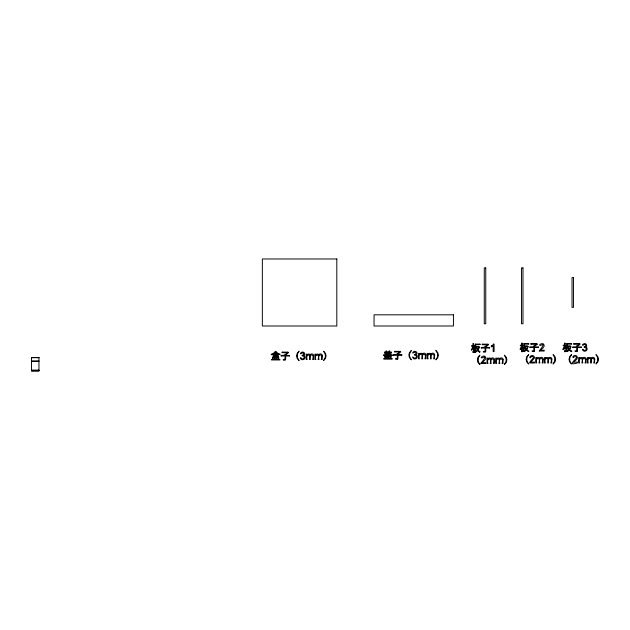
<?xml version="1.0" encoding="UTF-8"?>
<svg xmlns="http://www.w3.org/2000/svg" width="630" height="630" viewBox="0 0 630 630"><rect width="100%" height="100%" fill="white"/><g stroke="black" fill="none" stroke-linecap="round" stroke-linejoin="round"><path stroke-width="0.94" d="M473.02 347.217L473.02 346.957A10.214 10.214 0 0 1 471.712 350.075M564.645 346.689L564.653 346.429A10.214 10.214 0 0 1 563.338 349.548M521.742 347.224L521.75 346.429A10.214 10.214 0 0 1 520.435 349.548M473.012 348.288L472.996 349.114M521.735 347.76L521.727 348.587M522.246 343.901L522.246 345.209L523.349 345.193M564.637 347.76L564.63 348.587M521.719 349.146L521.703 350.004M473.524 344.429L473.516 345.744L474.618 345.72M391.072 356.367L391.049 358.588L392.175 358.565M472.965 351.115L472.941 352.17M521.687 350.587L521.664 351.642M564.59 350.587L564.567 351.642M278.743 357.399L278.728 359.439L279.885 359.415M302.109 355.218C301.51 356.509 304.282 355.47 304.101 357.21C304.408 358.809 301.864 359.635 301.298 358.053C299.037 356.391 301.25 360.801 303.211 359.604C304.92 359.368 305.802 356.848 304.337 355.785C302.983 355.541 305.534 354.532 304.605 353.391C304.093 351.934 301.943 351.635 300.912 352.705C298.384 356.115 305.385 349.91 303.306 354.918A1.914 1.914 0 0 1 302.25 355.225M414.39 354.477C413.792 355.761 416.564 354.729 416.383 356.47C416.674 357.982 414.335 358.88 413.642 357.446C411.508 355.359 413.233 360.006 415.367 358.887C417.147 358.738 418.131 356.147 416.619 355.044C415.312 354.8 417.69 353.887 416.926 352.768C416.517 351.288 414.438 350.886 413.335 351.831C410.469 355.627 417.525 349.075 415.642 354.139A1.914 1.914 0 0 1 414.54 354.485M584.183 346.744C583.561 348.067 586.365 346.973 586.176 348.736C586.498 350.477 583.632 351.146 583.285 349.343C580.821 348.579 584.049 352.501 585.75 350.981C587.294 350.445 587.743 347.902 586.144 347.161C587.759 346.02 585.798 341.862 582.986 344.232C580.529 347.697 587.294 341.413 585.435 346.405M479.855 352.123L479.879 352.068A1.055 1.055 0 0 1 480.139 351.682A6.828 6.828 0 0 1 478.02 350.052M528.586 351.579L528.601 351.54A1.055 1.055 0 0 1 528.861 351.154A6.828 6.828 0 0 1 526.751 349.524M571.481 351.595L571.505 351.54A1.055 1.055 0 0 1 571.764 351.154M388.986 351.461L388.623 352.075L384.394 352.06M474.484 352.139L474.492 352.131A6.639 6.639 0 0 0 475.548 349.374L475.697 347.957A20.223 20.223 0 0 0 475.745 346.925L476.178 346.925M523.207 351.611L523.223 351.595A6.639 6.639 0 0 0 524.27 348.839L524.42 347.429A20.223 20.223 0 0 0 524.475 346.39L524.908 346.39M566.11 351.611L566.118 351.595A6.639 6.639 0 0 0 567.173 348.839L567.323 347.429A20.223 20.223 0 0 0 567.37 346.39L567.803 346.39A8.064 8.064 0 0 0 568.953 349.5A7.985 7.985 0 0 1 566.709 351.233A1.016 1.016 0 0 1 567.031 351.572L567.063 351.611M285.351 359.801L285.169 359.903A3.583 3.583 0 0 1 284.083 360.014M397.593 359.084L397.451 359.163A3.583 3.583 0 0 1 396.364 359.273L396.278 359.305M534.138 351.351L534.043 351.406A3.583 3.583 0 0 1 532.909 351.54M577.033 351.351L576.946 351.406A3.583 3.583 0 0 1 575.804 351.54M288.39 352.721L288.06 352.95A12.08 12.08 0 0 1 285.65 354.761L285.658 355.422L289.43 355.407M488.502 344.767L488.187 344.972A12.08 12.08 0 0 1 485.746 346.823L485.754 347.476L489.526 347.461M537.225 344.24L536.862 344.492A12.08 12.08 0 0 1 534.476 346.287L534.484 346.949L538.256 346.933M524.373 351.642L524.388 351.635A9.757 9.757 0 0 0 526.436 349.965A8.544 8.544 0 0 0 528.349 351.611L528.349 351.627M567.276 351.642L567.284 351.635A9.757 9.757 0 0 0 569.339 349.965M471.579 346.256L472.886 346.24A10.316 10.316 0 0 1 471.303 349.729A0.984 0.984 0 0 1 471.492 350.067M520.301 345.728L521.609 345.712A10.316 10.316 0 0 1 520.026 349.201A0.984 0.984 0 0 1 520.222 349.54M566.244 345.193L565.141 345.209L565.149 343.901A2.898 2.898 0 0 1 565.181 343.397M563.204 345.728L564.511 345.712M481.336 348.075L485.131 348.059L485.076 351.201L483.816 351.461A8.97 8.97 0 0 1 483.312 351.422A1.41 1.41 0 0 1 483.525 351.918L483.533 351.934M530.066 347.547L533.854 347.532L533.823 350.619L532.547 350.934A8.97 8.97 0 0 1 532.043 350.894A1.41 1.41 0 0 1 532.255 351.39L532.263 351.406M581.151 346.933L577.379 346.949L577.379 346.303A12.08 12.08 0 0 0 579.75 344.531M572.961 347.547L576.757 347.532L576.718 350.619L575.442 350.934A8.97 8.97 0 0 1 574.938 350.894A1.41 1.41 0 0 1 575.151 351.39L575.159 351.406M281.24 356.021L285.036 356.005L284.996 359.092L283.72 359.407A8.97 8.97 0 0 1 283.216 359.368A1.41 1.41 0 0 1 283.429 359.864L283.437 359.88M401.712 354.666L397.94 354.682L397.94 354.036M392.073 354.918L388.19 354.942L388.19 353.942L391.025 353.958M383.835 355.47L392.073 355.47M393.522 355.281L397.317 355.265L397.262 358.407L396.002 358.667A8.97 8.97 0 0 1 395.498 358.627A1.41 1.41 0 0 1 395.711 359.124L395.727 359.155M271.443 359.958L279.885 359.958M383.764 359.108L392.175 359.108M482.297 344.744L487.581 344.728A12.332 12.332 0 0 1 485.541 346.311L485.139 346.264M531.019 344.216L536.303 344.2A12.332 12.332 0 0 1 534.264 345.783L533.862 345.736A7.402 7.402 0 0 1 533.846 346.76L530.066 346.933M573.922 344.216L579.206 344.2A12.332 12.332 0 0 1 577.167 345.783L576.678 345.728A7.402 7.402 0 0 1 576.741 346.76L572.961 346.933M282.201 352.69L287.485 352.674M391.521 352.06L389.206 352.075A6.544 6.544 0 0 0 389.671 351.367M384.394 352.595L387.615 352.579L387.615 353.461L384.867 353.446M391.025 353.446L388.19 353.461L388.19 352.579L391.521 352.595M384.867 353.958L387.615 353.942L387.615 354.942L383.835 354.918M390.986 356.296L384.883 356.296M536.5 343.641L531.019 343.618M579.395 343.641L573.922 343.618M487.77 344.169L482.297 344.145M493.503 344.122L494.085 344.122L494.085 351.595L493.172 351.595L493.172 345.775A5.67 5.67 0 0 1 491.337 346.846L491.345 345.988M565.165 345.712L566.244 345.728M527.538 345.894L524.483 345.894L524.483 344.098L528.657 344.114M570.441 345.894L567.378 345.894L567.378 344.098L571.56 344.114M525.396 346.39L527.538 346.39A7.418 7.418 0 0 1 526.452 349.051A7.529 7.529 0 0 1 525.42 346.39M478.816 346.421L475.752 346.421L475.752 344.626L479.934 344.642M476.674 346.925L478.816 346.925A7.418 7.418 0 0 1 477.729 349.579A7.529 7.529 0 0 1 476.697 346.917M399.955 351.375L394.482 351.351M521.742 351.753L522.199 351.753M564.637 351.753L565.094 351.753M287.674 352.115L282.201 352.091M473.012 352.28L473.469 352.28M31.5 357.722L38.95 357.722M31.5 361.029L38.95 361.029M31.5 361.313L38.95 361.313M530.877 362.1L534.531 362.1L534.531 362.982L529.61 362.982L530.121 361.604L533.578 357.62L532.547 356.304L531.279 356.525L530.72 357.761L529.783 357.659L530.011 356.738L531.145 355.682L532.941 355.596L534.224 356.501L534.46 358.076L531.523 361.36A3.607 3.607 0 0 0 530.87 362.092M573.78 362.1L577.427 362.1L577.427 362.982C563.393 366.912 583.561 354.903 573.812 356.934C573.048 359.021 572.119 356.304 573.843 355.769C574.867 355.312 576.277 355.399 577.009 356.336C578.411 358.439 575.804 360.163 574.426 361.36A3.607 3.607 0 0 0 573.765 362.092M31.5 370.149L38.95 370.149M31.5 370.424L38.95 370.424M31.5 370.747L38.95 370.747M532.901 351.572L532.492 351.564M575.741 351.572L575.395 351.564M284.059 360.045L283.634 360.037M483.745 352.091L484.179 352.099A3.583 3.583 0 0 0 485.273 351.989M581.151 347.547L577.379 347.532L577.403 350.477A1.134 1.134 0 0 1 577.111 351.367M538.256 347.547L534.484 347.532L534.5 350.477A1.134 1.134 0 0 1 534.216 351.367M481.336 347.461L485.124 347.287A7.402 7.402 0 0 0 485.061 346.256M489.526 348.075L485.754 348.059L485.777 351.005A1.134 1.134 0 0 1 485.486 351.894M393.522 354.666L397.317 354.493A7.402 7.402 0 0 0 397.246 353.454L397.239 353.454M401.712 355.281L397.94 355.265L397.963 358.21A1.134 1.134 0 0 1 397.68 359.1M281.24 355.407L285.036 355.233M289.43 356.021L285.658 356.005L285.681 358.95A1.134 1.134 0 0 1 285.39 359.84M383.764 358.565L384.828 358.588L384.812 356.367M271.443 359.415L272.522 359.439L272.507 357.399M523.349 345.728L522.262 345.712A6.993 6.993 0 0 0 523.443 347.839M474.618 346.256L473.54 346.24A6.993 6.993 0 0 0 474.721 348.366A2.244 2.244 0 0 0 474.508 348.744M563.204 345.193L564.59 345.209L564.59 343.933M520.301 345.193L521.695 345.209L521.687 343.933A6.166 6.166 0 0 0 521.64 343.074L522.238 343.122M471.579 345.72L472.965 345.744L472.965 344.46A6.166 6.166 0 0 0 472.909 343.61L473.508 343.657M565.134 343.122L564.567 343.082A6.166 6.166 0 0 1 564.582 343.933M397.286 353.461L397.727 353.524A12.332 12.332 0 0 0 399.774 351.942L394.482 351.95L394.404 351.43M276.019 351.516L275.956 351.493A4.119 4.119 0 0 0 275.405 351.39A2.071 2.071 0 0 1 275.097 351.847M389.797 350.949L389.245 350.8A2.126 2.126 0 0 1 389.096 351.272M579.726 343.61L580.191 344.09M536.831 343.61L537.295 344.09M488.1 344.137L488.565 344.618M400.286 351.343L400.751 351.816M288.005 352.083L288.469 352.564M571.237 351.619L571.252 351.627A8.544 8.544 0 0 1 569.307 349.957M479.611 352.154L479.627 352.162A8.544 8.544 0 0 1 477.682 350.485M565.905 351.627L565.913 351.635A1.315 1.315 0 0 0 565.551 351.351M523.002 351.627L523.018 351.635A1.315 1.315 0 0 0 522.648 351.351M474.288 352.17L474.28 352.154A1.315 1.315 0 0 0 473.925 351.879M271.546 354.753L271.514 354.706A0.953 0.953 0 0 0 271.223 354.359M524.152 351.603L524.16 351.611A1.016 1.016 0 0 0 523.821 351.257A7.985 7.985 0 0 0 526.097 349.493M475.43 352.131L475.437 352.146A1.016 1.016 0 0 0 475.091 351.784M565.976 348.225L565.96 348.217A7.426 7.426 0 0 1 565.086 346.295L565.141 350.351M523.073 348.225L523.065 348.217A7.426 7.426 0 0 1 522.191 346.295L522.238 350.351M474.351 348.76L474.358 348.768A7.426 7.426 0 0 1 473.461 346.831L473.508 350.745M566.803 343.634L566.803 346.594A18.191 18.191 0 0 1 566.653 348.658M523.9 343.634L523.9 346.594A18.191 18.191 0 0 1 523.758 348.658M475.177 344.161L475.177 347.122A18.191 18.191 0 0 1 475.028 349.193M594.625 359.281L594.625 362.982L593.72 362.982C596.13 356.879 589.436 356.863 591.436 362.982L590.523 362.982C592.791 356.399 586.215 357.407 588.239 362.982L587.325 362.982L587.325 357.588L588.136 357.588L588.136 358.344M585.971 359.281L585.971 362.982L585.057 362.982C587.491 356.856 580.75 356.903 582.781 362.982L581.868 362.982C584.167 356.43 577.553 357.391 579.576 362.982L578.663 362.982L578.663 357.588L579.482 357.588L579.482 358.344M581.23 347.004L581.23 347.469M573.835 343.697L573.835 344.145M572.89 347.004L572.89 347.469M571.638 343.626L571.638 344.035M551.73 359.281L551.73 362.982L550.817 362.982C553.384 356.942 546.43 356.871 548.541 362.982L547.627 362.982C549.951 356.438 543.273 357.462 545.336 362.982L544.422 362.982L544.422 357.588L545.241 357.588L545.241 358.344M543.068 359.281L543.068 362.982L542.154 362.982C544.706 356.974 537.792 356.848 539.878 362.982L538.965 362.982C541.367 356.446 534.539 357.517 536.673 362.982L535.76 362.982L535.76 357.588L536.579 357.588L536.579 358.344M538.327 347.004L538.327 347.469M530.94 343.697L530.94 344.145M529.987 347.004L529.987 347.469M528.735 343.626L528.735 344.035M503 359.809L503 363.51L502.094 363.51C504.543 357.438 497.802 357.399 499.81 363.51L498.897 363.51C501.133 356.863 494.558 357.99 496.613 363.51L495.7 363.51L495.7 358.116L496.511 358.116L496.511 358.88M494.337 359.809L494.337 363.51L493.432 363.51C495.904 357.399 489.124 357.438 491.156 363.51L490.242 363.51C492.534 356.871 485.824 358.029 487.951 363.51L487.037 363.51L487.037 358.116L487.856 358.116L487.856 358.88M489.605 347.532L489.605 348.004M482.21 344.224L482.21 344.673M481.265 347.532L481.265 348.004M480.005 344.161L480.005 344.571M434.48 355.099L434.48 358.801L433.574 358.801C435.976 352.753 429.329 352.619 431.29 358.801L430.377 358.801C432.526 352.06 426.101 353.351 428.093 358.801L427.179 358.801L427.179 353.406L427.99 353.406L427.99 354.162M425.817 355.099L425.817 358.801L424.911 358.801C427.345 352.705 420.635 352.666 422.635 358.801L421.722 358.801C423.872 352.06 417.438 353.351 419.43 358.801L418.517 358.801L418.517 353.406L419.336 353.406L419.336 354.162M401.79 354.737L401.79 355.202M393.451 354.737L393.451 355.202M392.151 354.997L392.151 355.399M383.757 354.997L383.757 355.399M322.198 355.84L322.198 359.541L321.292 359.541C323.639 353.517 317.142 353.312 319.008 359.541L318.095 359.541C320.434 352.894 313.653 354.139 315.811 359.541L314.89 359.541L314.89 354.147L315.709 354.147L315.709 354.903M313.535 355.84L313.535 359.541L312.63 359.541C315.024 353.517 308.432 353.343 310.354 359.541L309.44 359.541C311.771 352.894 304.999 354.139 307.149 359.541L306.235 359.541L306.235 354.147L307.054 354.147L307.054 354.903M289.509 355.477L289.509 355.95M282.114 352.17L282.114 352.619M281.169 355.477L281.169 355.95M499.558 358.887A1.945 1.945 0 0 1 503.236 359.817M496.653 358.95A1.78 1.78 0 0 1 499.763 358.887M490.904 358.887A1.945 1.945 0 0 1 494.574 359.817M487.99 358.95A1.78 1.78 0 0 1 491.101 358.887M493.542 344.153A4.591 4.591 0 0 1 491.321 345.909M473.532 344.429A2.898 2.898 0 0 1 473.555 343.925M479.296 347.209A9.206 9.206 0 0 1 478.076 350.059M479.351 347.217A0.835 0.835 0 0 1 479.43 346.949M479.934 344.075A115.022 115.022 0 0 1 475.24 344.075M474.996 349.185A5.827 5.827 0 0 1 473.949 351.902M477.327 350.028A8.064 8.064 0 0 1 476.209 346.917M477.375 350.028A7.985 7.985 0 0 1 475.083 351.768M477.713 350.493A9.757 9.757 0 0 1 475.65 352.139M588.278 358.423A1.78 1.78 0 0 1 591.389 358.36M591.192 358.36A1.945 1.945 0 0 1 594.862 359.289M579.616 358.423A1.78 1.78 0 0 1 582.726 358.36M582.529 358.36A1.945 1.945 0 0 1 586.199 359.289M585.38 346.453A1.914 1.914 0 0 1 584.333 346.752M566.346 347.839A6.993 6.993 0 0 1 565.181 345.705M566.134 348.217A2.244 2.244 0 0 1 566.354 347.823M564.48 345.705A10.316 10.316 0 0 1 562.929 349.201M562.905 349.17A0.984 0.984 0 0 1 563.125 349.54M571.78 351.146A6.828 6.828 0 0 1 569.646 349.524A9.206 9.206 0 0 0 570.922 346.673A0.835 0.835 0 0 1 571.056 346.421M571.56 343.547A115.022 115.022 0 0 1 566.866 343.547M566.622 348.658A5.827 5.827 0 0 1 565.575 351.375M569.355 349.051A7.418 7.418 0 0 0 570.418 346.39L568.299 346.39A7.529 7.529 0 0 0 569.307 349.051M545.375 358.423A1.78 1.78 0 0 1 548.486 358.36M548.289 358.36A1.945 1.945 0 0 1 551.959 359.289M536.721 358.423A1.78 1.78 0 0 1 539.823 358.36M539.626 358.36A1.945 1.945 0 0 1 543.304 359.289M523.239 348.217A2.244 2.244 0 0 1 523.451 347.823M522.262 343.901A2.898 2.898 0 0 1 522.278 343.397M528.027 346.673A9.206 9.206 0 0 1 526.798 349.532M528.074 346.689A0.835 0.835 0 0 1 528.16 346.421M528.657 343.547A115.022 115.022 0 0 1 523.971 343.547M523.719 348.658A5.827 5.827 0 0 1 522.679 351.375M526.05 349.5A8.064 8.064 0 0 1 524.932 346.39M428.132 354.241A1.78 1.78 0 0 1 431.243 354.178M431.038 354.178A1.945 1.945 0 0 1 434.716 355.099M422.384 354.178A1.945 1.945 0 0 1 426.053 355.099M419.47 354.241A1.78 1.78 0 0 1 422.58 354.178M400.31 352.264A12.08 12.08 0 0 1 397.932 354.021M386.355 350.855A3.819 3.819 0 0 1 386.962 351.682M385.883 351.138A3.441 3.441 0 0 1 386.434 351.957M315.85 354.981A1.78 1.78 0 0 1 318.961 354.918M318.756 354.918A1.945 1.945 0 0 1 322.434 355.848M307.188 354.981A1.78 1.78 0 0 1 310.299 354.918M310.102 354.918A1.945 1.945 0 0 1 313.772 355.848M287.493 352.682A12.332 12.332 0 0 1 285.445 354.257L285.004 354.202A7.402 7.402 0 0 1 285.02 355.233M277.184 353.698A53.763 53.763 0 0 1 274.137 353.698M274.137 354.202A53.763 53.763 0 0 1 277.184 354.202M275.924 351.792A9.867 9.867 0 0 0 280.177 354.17A1.662 1.662 0 0 0 279.909 354.619M275.145 351.886A8.718 8.718 0 0 1 271.199 354.265M271.766 354.729A10.537 10.537 0 0 0 275.664 352.146A9.852 9.852 0 0 0 279.657 354.659M278.129 356.611A17.238 17.238 0 0 1 278.129 354.918M278.05 354.832A119.842 119.842 0 0 1 273.239 354.832M273.16 354.918A17.238 17.238 0 0 1 273.16 356.611M273.239 356.69A119.842 119.842 0 0 1 278.05 356.69M278.657 357.32A171.557 171.557 0 0 1 272.577 357.32M480.887 363.431L485.801 363.51L485.801 362.636L482.155 362.636A3.607 3.607 0 0 1 482.8 361.896C484.013 360.707 486.234 359.517 485.706 357.486C484.927 353.895 478.942 358.068 482.037 357.879C488.4 354.556 481.824 361.99 480.887 363.384M539.256 350.981L544.178 351.067L544.178 350.185L540.524 350.185A3.607 3.607 0 0 1 541.178 349.453C542.367 348.272 544.525 347.138 544.107 345.138C543.509 341.507 537.303 345.39 540.398 345.508C546.738 341.956 540.209 349.555 539.256 350.981M297.21 355.722L297.557 357.934L299.108 360.573L297.163 358.399L296.58 355.879L297.163 353.343L299.108 351.178L297.612 353.698L297.21 355.722M325.442 355.879L325.096 357.934L323.544 360.573L325.489 358.407L326.072 355.879L325.489 353.351L323.544 351.178L325.041 353.674L325.442 355.879M409.492 354.981L409.839 357.194L411.398 359.832L409.445 357.659L408.862 355.131L409.445 352.603L411.398 350.438L409.894 352.95L409.492 354.981M437.724 355.131L437.377 357.194L435.826 359.832L437.771 357.667L438.354 355.131L437.771 352.611L435.826 350.438L437.322 352.934L437.724 355.131M478.012 359.691L478.359 361.904L479.91 364.542L477.965 362.376L477.383 359.848L477.965 357.312L479.91 355.147L478.414 357.667L478.012 359.691M506.244 359.848L505.898 361.904L504.347 364.542L506.292 362.384L506.874 359.848L506.292 357.32L504.347 355.147L505.843 357.651L506.244 359.848M526.743 359.163L527.09 361.376L528.641 364.014L526.696 361.841L526.113 359.313L526.696 356.785L528.641 354.619L527.137 357.139L526.743 359.163M554.975 359.313L554.62 361.376L553.069 364.014L555.014 361.848L555.597 359.313L555.022 356.793L553.069 354.619L554.565 357.115L554.975 359.313M569.638 359.163L569.992 361.376L571.544 364.014L569.591 361.841L569.008 359.313L569.599 356.785L571.544 354.619L570.04 357.139L569.638 359.163M597.87 359.313L597.524 361.376L595.972 364.014L597.917 361.848L598.5 359.313L597.917 356.793L595.972 354.619L597.468 357.115L597.87 359.313M336.814 258.977L262.348 258.977L262.348 326.001L336.814 326.001L336.814 258.977M485.754 267.915L484.265 267.915L484.265 323.765L485.754 323.765L485.754 267.915M522.987 267.915L521.498 267.915L521.498 323.765L522.987 323.765L522.987 267.915M573.52 277.594L572.032 277.594L572.032 307.385L573.52 307.385L573.52 277.594M453.435 314.827L374.055 314.827L374.055 326.001L453.435 326.001L453.435 314.827M277.546 355.304L273.743 355.304L273.743 356.218L277.546 356.218L277.546 355.304M386.702 356.785L385.402 356.785L385.402 358.588L386.702 358.588L386.702 356.785M388.568 356.785L387.253 356.785L387.253 358.588L388.568 358.588L388.568 356.785M390.474 356.785L389.12 356.785L389.12 358.588L390.474 358.588L390.474 356.785M38.95 357.446L31.5 357.446L31.5 371.023L38.95 371.023L38.95 357.446M274.381 357.801L273.105 357.801L273.105 359.439L274.381 359.439L274.381 357.801M276.231 357.801L274.932 357.801L274.932 359.439L276.231 359.439L276.231 357.801M278.145 357.801L276.783 357.801L276.783 359.439L278.145 359.439L278.145 357.801"/></g></svg>
